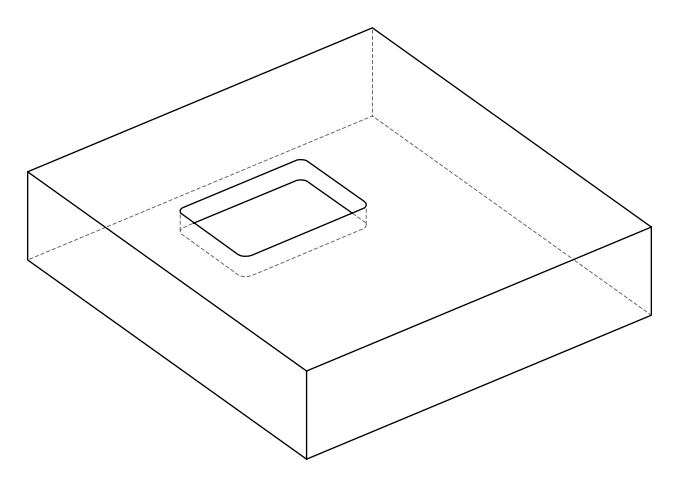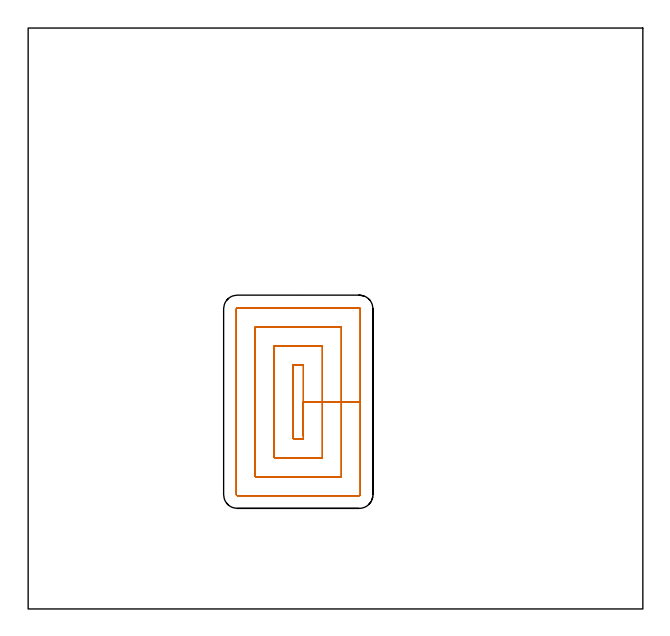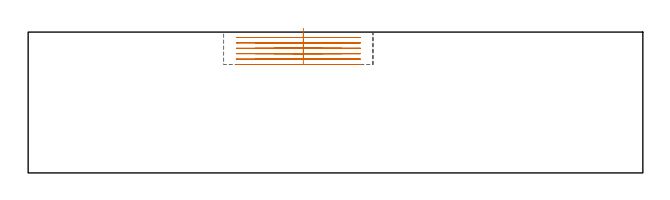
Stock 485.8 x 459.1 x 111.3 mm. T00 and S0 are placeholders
(PLAN: 1 operations, 0 tool changes, 16.3 min)
(1 MILL_RECTANGULAR_POCKET | POCKET_RECTANGULAR_STRAIGHT | UGT0201_136 | Follow Part, ap 5, ae 75% | 16.26 min | 506511 mm3)
(TOOL UGT0201_136 | Carbide End Mill 20.0 | D20 FL30 Z4)
(OP 1 MILL_RECTANGULAR_POCKET)
G17 G21 G94 G90
T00 M6
G54
G17 G0 G90 X217.5 Y136.63 S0 M3
G43 Z121.3 H0
Z114.3
G94 G1 Y163.75 Z107.033 F250.
Y193. F500.
X209.5
Y134.5
X217.5
Y163.75
X232.5
Y208.
X194.5
Y119.5
X232.5
Y163.75
X247.5
Y223.
X179.5
Y104.5
X247.5
Y163.75
X262.5
Y237.1
G3 X261.6 Y238. R0.9
G1 X165.4
G3 X164.5 Y237.1 R0.9
G1 Y90.4
G3 X165.4 Y89.5 R0.9
G1 X261.6
G3 X262.5 Y90.4 R0.9
G1 Y163.75
Y164.75
G0 X217.5 Y136.63 Z110.033
G1 Y163.75 Z102.767 F250.
Y193. F500.
X209.5
Y134.5
X217.5
Y163.75
X232.5
Y208.
X194.5
Y119.5
X232.5
Y163.75
X247.5
Y223.
X179.5
Y104.5
X247.5
Y163.75
X262.5
Y237.1
G3 X261.6 Y238. R0.9
G1 X165.4
G3 X164.5 Y237.1 R0.9
G1 Y90.4
G3 X165.4 Y89.5 R0.9
G1 X261.6
G3 X262.5 Y90.4 R0.9
G1 Y163.75
Y164.75
G0 X217.5 Y136.63 Z105.767
G1 Y163.75 Z98.5 F250.
Y193. F500.
X209.5
Y134.5
X217.5
Y163.75
X232.5
Y208.
X194.5
Y119.5
X232.5
Y163.75
X247.5
Y223.
X179.5
Y104.5
X247.5
Y163.75
X262.5
Y237.1
G3 X261.6 Y238. R0.9
G1 X165.4
G3 X164.5 Y237.1 R0.9
G1 Y90.4
G3 X165.4 Y89.5 R0.9
G1 X261.6
G3 X262.5 Y90.4 R0.9
G1 Y163.75
Y164.75
G0 X217.5 Y136.63 Z101.5
G1 Y163.75 Z94.233 F250.
Y193. F500.
X209.5
Y134.5
X217.5
Y163.75
X232.5
Y208.
X194.5
Y119.5
X232.5
Y163.75
X247.5
Y223.
X179.5
Y104.5
X247.5
Y163.75
X262.5
Y237.1
G3 X261.6 Y238. R0.9
G1 X165.4
G3 X164.5 Y237.1 R0.9
G1 Y90.4
G3 X165.4 Y89.5 R0.9
G1 X261.6
G3 X262.5 Y90.4 R0.9
G1 Y163.75
Y164.75
G0 X217.5 Y136.63 Z97.233
G1 Y163.75 Z89.967 F250.
Y193. F500.
X209.5
Y134.5
X217.5
Y163.75
X232.5
Y208.
X194.5
Y119.5
X232.5
Y163.75
X247.5
Y223.
X179.5
Y104.5
X247.5
Y163.75
X262.5
Y237.1
G3 X261.6 Y238. R0.9
G1 X165.4
G3 X164.5 Y237.1 R0.9
G1 Y90.4
G3 X165.4 Y89.5 R0.9
G1 X261.6
G3 X262.5 Y90.4 R0.9
G1 Y163.75
Y164.75
G0 X217.5 Y136.63 Z92.967
G1 Y163.75 Z85.7 F250.
Y193. F500.
X209.5
Y134.5
X217.5
Y163.75
X232.5
Y208.
X194.5
Y119.5
X232.5
Y163.75
X247.5
Y223.
X179.5
Y104.5
X247.5
Y163.75
X262.5
Y237.1
G3 X261.6 Y238. R0.9
G1 X165.4
G3 X164.5 Y237.1 R0.9
G1 Y90.4
G3 X165.4 Y89.5 R0.9
G1 X261.6
G3 X262.5 Y90.4 R0.9
G1 Y163.75
Y164.75
G0 Z121.3
M5
M2
